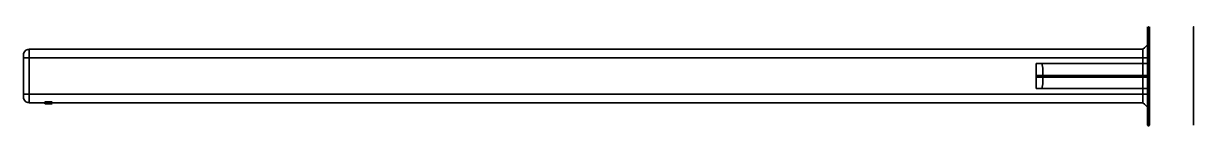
# Model space of a CAD drawing. Header units: inches. Extents: x -20 to 0.8, y -0.9 to 0.9.
import ezdxf

# ---------------------------------------------------------------- set-up
doc = ezdxf.new("R2010")
doc.units = ezdxf.units.IN
doc.header["$MEASUREMENT"] = 0
doc.layers.add('1', color=7, linetype='Continuous', true_color=0xffffff)
doc.layers.add('61', color=7, linetype='Continuous', true_color=0xffffff)

msp = doc.modelspace()

# ---------------------------------------------------------------- linework, layer by layer
at = {"layer": '1', "color": 252, "linetype": 'Continuous', "lineweight": 35}
for p, q in [((-0.1, 0.475, 0.156), (-19.9, 0.475, 0.156)), ((-0.1, 0.475, -0.156), (-19.9, 0.475, -0.156)), ((-19.9, 0.475, -0.156), (-19.9, 0.475, 0.156)), ((-0.1, 0.475, 0.156), (-0.1, 0.475, -0.156)), ((0, 0.575, -0.171), (0, 0.575, 0.171)), ((-20, 0.375, 0.139), (-20, 0.375, -0.139)), ((0, 0.325, -0.13), (-20, 0.325, -0.13)), ((-20, 0.325, -0.13), (-20, 0.325, 0.13)), ((0, 0.325, 0.13), (-20, 0.325, 0.13)), ((-0.1, 0.225, 0.447), (-2, 0.225, 0.447)), ((0, 0.225, 0.4), (-1.897, 0.225, 0.4)), ((0, 0.325, -0.13), (0, 0.325, 0.13)), ((0, 0.225, 0.4), (0, 0.225, 0.556)), ((0, -0.225, 0.4), (0, 0.225, 0.4)), ((0, -0.325, -0.13), (-20, -0.325, -0.13)), ((-20, -0.325, 0.13), (-20, -0.325, -0.13)), ((0, -0.325, 0.13), (-20, -0.325, 0.13)), ((-20, -0.375, -0.139), (-20, -0.375, 0.139)), ((-0.1, -0.225, 0.447), (-2, -0.225, 0.447)), ((0, -0.225, 0.4), (-1.897, -0.225, 0.4)), ((0, -0.225, 0.4), (0, -0.225, 0.556)), ((0, -0.325, 0.13), (0, -0.325, -0.13)), ((-0.1, -0.475, 0.156), (-19.9, -0.475, 0.156)), ((-0.1, -0.475, -0.156), (-19.9, -0.475, -0.156)), ((-19.9, -0.475, 0.156), (-19.9, -0.475, -0.156)), ((-0.1, -0.475, -0.156), (-0.1, -0.475, 0.156)), ((0, -0.575, 0.171), (0, -0.575, -0.171))]:
    msp.add_line(p, q, dxfattribs=at)
at = {"layer": '1', "color": 163, "linetype": 'Continuous', "lineweight": 70}
for p, q in [((0, 0.475, 0.156), (0, 0.475, -0.156)), ((-2, 0, 0.4), (0, 0, 0.4)), ((-2, 0, 0.9), (-2, 0, 0.4)), ((-2, 0, 0.9), (0, 0, 0.9)), ((0, 0, 0.9), (0, 0, 0.4)), ((0, -0.475, 0.156), (0, -0.475, -0.156))]:
    msp.add_line(p, q, dxfattribs=at)
at = {"layer": '1', "color": 163, "linetype": 'Continuous', "lineweight": 70, "extrusion": (1, 0, 0)}
msp.add_circle((0, 0), 0.875, dxfattribs=at)
at = {"layer": '1', "color": 252, "linetype": 'Continuous', "lineweight": 35, "extrusion": (-1, 0, 0)}
for centre in [(0, 0), (0, 0, -0.8)]:
    msp.add_circle(centre, 0.875, dxfattribs=at)
at = {"layer": '1', "color": 252, "linetype": 'Continuous', "lineweight": 35, "extrusion": (0, -1, 0)}
msp.add_circle((-19.55, 0, 0.325), 0.0625, dxfattribs=at)
at = {"layer": '1', "color": 163, "linetype": 'Continuous', "lineweight": 70, "extrusion": (0, -1, 0)}
msp.add_circle((-19.55, 0, 0.475), 0.0625, dxfattribs=at)
at = {"layer": '1', "color": 252, "linetype": 'Continuous', "lineweight": 35, "extrusion": (0, -1, -2.18723e-16)}
msp.add_circle((-19.55, 0, 0.475), 0.0625, dxfattribs=at)
at = {"layer": '1', "color": 252, "linetype": 'Continuous', "lineweight": 35, "extrusion": (1, 0, 0)}
for centre, radius, start, end in [((0, 0, -19.9), 0.5, 198.1949, 341.8051), ((0, 0, -19.9), 0.5, 18.1949, 161.8051), ((0, 0), 0.6, 196.5978, 343.4022), ((0, 0), 0.6, 16.5978, 67.9757), ((0, 0, -20), 0.35, 21.7868, 158.2132), ((0, 0, -20), 0.35, 201.7868, 338.2132), ((0, 0, -2), 0.5, 63.2563, 116.7437), ((0, 0), 0.35, 201.7868, 338.2132), ((0, 0), 0.35, 21.7868, 158.2132), ((0, 0), 0.6, 112.0243, 163.4022)]:
    msp.add_arc(centre, radius, start, end, dxfattribs=at)
at = {"layer": '1', "color": 252, "linetype": 'Continuous', "lineweight": 35, "extrusion": (-1, 0, 0)}
for centre, radius, start, end in [((0, 0, 0.1), 0.5, 198.1949, 341.8051), ((0, 0, 0.1), 0.5, 116.7437, 161.8051), ((0, 0, 20), 0.4, 20.3641, 159.6359), ((0, 0, 20), 0.4, 200.3641, 339.6359), ((0, 0, 0.1), 0.5, 18.1949, 63.2563)]:
    msp.add_arc(centre, radius, start, end, dxfattribs=at)
at = {"layer": '1', "color": 163, "linetype": 'Continuous', "lineweight": 70, "extrusion": (1, 0, 0)}
for start, end in [(18.1949, 161.8051), (198.1949, 341.8051)]:
    msp.add_arc((0, 0), 0.5, start, end, dxfattribs=at)
at = {"layer": '1', "color": 252, "linetype": 'Continuous', "lineweight": 35}
for points, knots in [([(-20, 0.375, 0.139), (-20, 0.401, 0.144), (-19.989, 0.427, 0.148), (-19.953, 0.464, 0.154), (-19.927, 0.475, 0.156), (-19.9, 0.475, 0.156)], [0, 0, 0, 0, 0.5, 0.5, 1, 1, 1, 1]), ([(-20, 0.375, -0.139), (-20, 0.401, -0.144), (-19.989, 0.427, -0.148), (-19.953, 0.464, -0.154), (-19.927, 0.475, -0.156), (-19.9, 0.475, -0.156)], [0, 0, 0, 0, 0.5, 0.5, 1, 1, 1, 1]), ([(-1.897, 0.225, 0.4), (-1.887, 0.188, 0.4), (-1.883, 0.151, 0.4), (-1.878, 0.075, 0.4), (-1.878, 0.038, 0.4), (-1.878, -0.038, 0.4), (-1.878, -0.075, 0.4), (-1.883, -0.15, 0.4), (-1.887, -0.188, 0.4), (-1.897, -0.225, 0.4)], [0, 0, 0, 0, 0.25, 0.25, 0.5, 0.5, 0.75, 0.75, 1, 1, 1, 1]), ([(-19.9, -0.475, 0.156), (-19.927, -0.475, 0.156), (-19.953, -0.464, 0.154), (-19.989, -0.427, 0.148), (-20, -0.401, 0.144), (-20, -0.375, 0.139)], [0, 0, 0, 0, 0.5, 0.5, 1, 1, 1, 1]), ([(-19.9, -0.475, -0.156), (-19.927, -0.475, -0.156), (-19.953, -0.464, -0.154), (-19.989, -0.427, -0.148), (-20, -0.401, -0.144), (-20, -0.375, -0.139)], [0, 0, 0, 0, 0.5, 0.5, 1, 1, 1, 1])]:
    msp.add_open_spline(points, degree=3, knots=knots, dxfattribs=at)
at = {"layer": '1', "color": 252, "linetype": 'Continuous', "lineweight": 35, "extrusion": (0.707107, -0.707107, -1.97322e-13)}
msp.add_open_spline([(-0.1, 0.475, 0.156), (-0.067, 0.508, 0.161), (-0.033, 0.542, 0.167), (0, 0.575, 0.171)], degree=3, dxfattribs=at)
at = {"layer": '1', "color": 252, "linetype": 'Continuous', "lineweight": 35, "extrusion": (-0.707107, 0.707107, -3.20648e-13)}
msp.add_open_spline([(-0.1, 0.475, -0.156), (-0.067, 0.508, -0.161), (-0.033, 0.542, -0.167), (0, 0.575, -0.171)], degree=3, dxfattribs=at)
at = {"layer": '1', "color": 252, "linetype": 'Continuous', "lineweight": 35, "extrusion": (0, 1, 0)}
msp.add_open_spline([(-2, 0.225, 0.447), (-1.974, 0.225, 0.417), (-1.936, 0.225, 0.4), (-1.897, 0.225, 0.4)], degree=3, dxfattribs=at)
at = {"layer": '1', "color": 252, "linetype": 'Continuous', "lineweight": 35, "extrusion": (0, -1, 0)}
for points in [[(0, 0.225, 0.556), (-0.034, 0.225, 0.52), (-0.067, 0.225, 0.483), (-0.1, 0.225, 0.447)], [(0, -0.225, 0.556), (-0.034, -0.225, 0.52), (-0.067, -0.225, 0.483), (-0.1, -0.225, 0.447)]]:
    msp.add_open_spline(points, degree=3, dxfattribs=at)
at = {"layer": '1', "color": 252, "linetype": 'Continuous', "lineweight": 35, "extrusion": (0, 1, -1.63379e-12)}
msp.add_open_spline([(-1.897, -0.225, 0.4), (-1.936, -0.225, 0.4), (-1.974, -0.225, 0.417), (-2, -0.225, 0.447)], degree=3, dxfattribs=at)
at = {"layer": '1', "color": 252, "linetype": 'Continuous', "lineweight": 35, "extrusion": (-0.707107, -0.707107, -2.46652e-13)}
msp.add_open_spline([(0, -0.575, -0.171), (-0.033, -0.542, -0.167), (-0.067, -0.508, -0.161), (-0.1, -0.475, -0.156)], degree=3, dxfattribs=at)
at = {"layer": '1', "color": 252, "linetype": 'Continuous', "lineweight": 35, "extrusion": (0.707107, 0.707107, -2.46652e-13)}
msp.add_open_spline([(0, -0.575, 0.171), (-0.033, -0.542, 0.167), (-0.067, -0.508, 0.161), (-0.1, -0.475, 0.156)], degree=3, dxfattribs=at)
at = {"layer": '61', "color": 23, "linetype": 'Continuous', "lineweight": 100}
msp.add_point((0, 0), dxfattribs=at)

doc.saveas('drawing.dxf')
